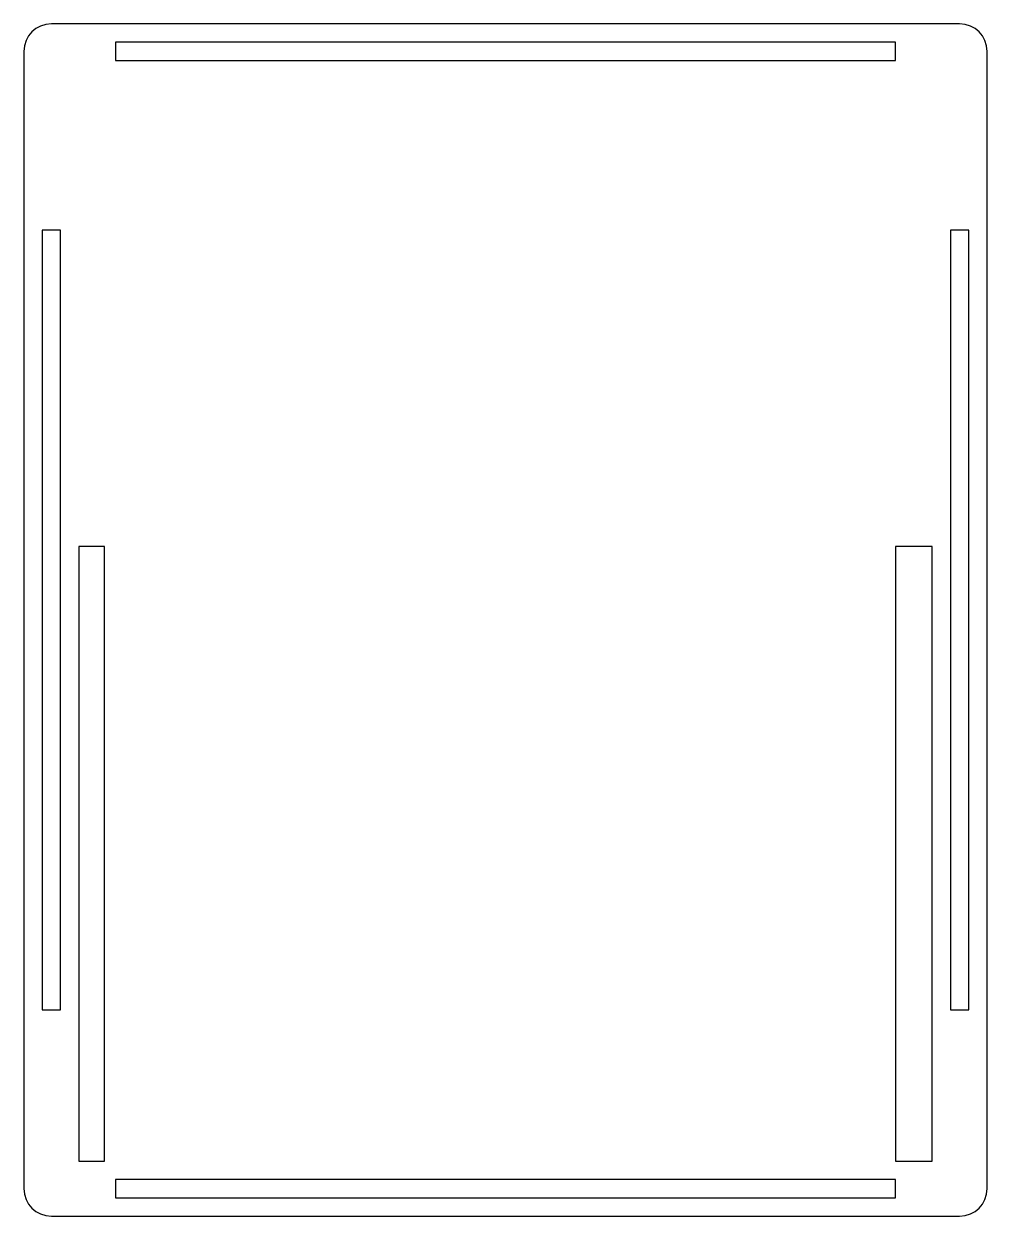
# Model space of a CAD drawing. Header units: millimetres. Extents: x -105 to 0, y 0 to 130.
import ezdxf

# ---------------------------------------------------------------- set-up
doc = ezdxf.new("R2010")
doc.units = ezdxf.units.MM

msp = doc.modelspace()

# ---------------------------------------------------------------- linework, layer by layer
at = {"color": 7, "linetype": 'Continuous', "lineweight": 25}
for p, q in [((-3, 130), (-102, 130)), ((-10, 128), (-95, 128)), ((-95, 128), (-95, 126)), ((-10, 126), (-10, 128)), ((-105, 127), (-105, 3)), ((0, 3), (0, 127)), ((-95, 126), (-10, 126)), ((-101, 107.5), (-103, 107.5)), ((-103, 107.5), (-103, 22.5)), ((-101, 22.5), (-101, 107.5)), ((-2, 107.5), (-4, 107.5)), ((-4, 107.5), (-4, 22.5)), ((-2, 22.5), (-2, 107.5)), ((-96.2, 73), (-99, 73)), ((-99, 73), (-99, 6)), ((-96.2, 6), (-96.2, 73)), ((-6, 73), (-10, 73)), ((-10, 73), (-10, 6)), ((-6, 6), (-6, 73)), ((-103, 22.5), (-101, 22.5)), ((-4, 22.5), (-2, 22.5)), ((-99, 6), (-96.2, 6)), ((-10, 6), (-6, 6)), ((-10, 4), (-95, 4)), ((-95, 4), (-95, 2)), ((-10, 2), (-10, 4)), ((-95, 2), (-10, 2)), ((-102, 0), (-3, 0))]:
    msp.add_line(p, q, dxfattribs=at)
for centre, start, end in [((-102, 127), 90, 180), ((-3, 127), 0, 90), ((-102, 3), 180, 270), ((-3, 3), 270, 0)]:
    msp.add_arc(centre, 3, start, end, dxfattribs=at)

doc.saveas('drawing.dxf')
